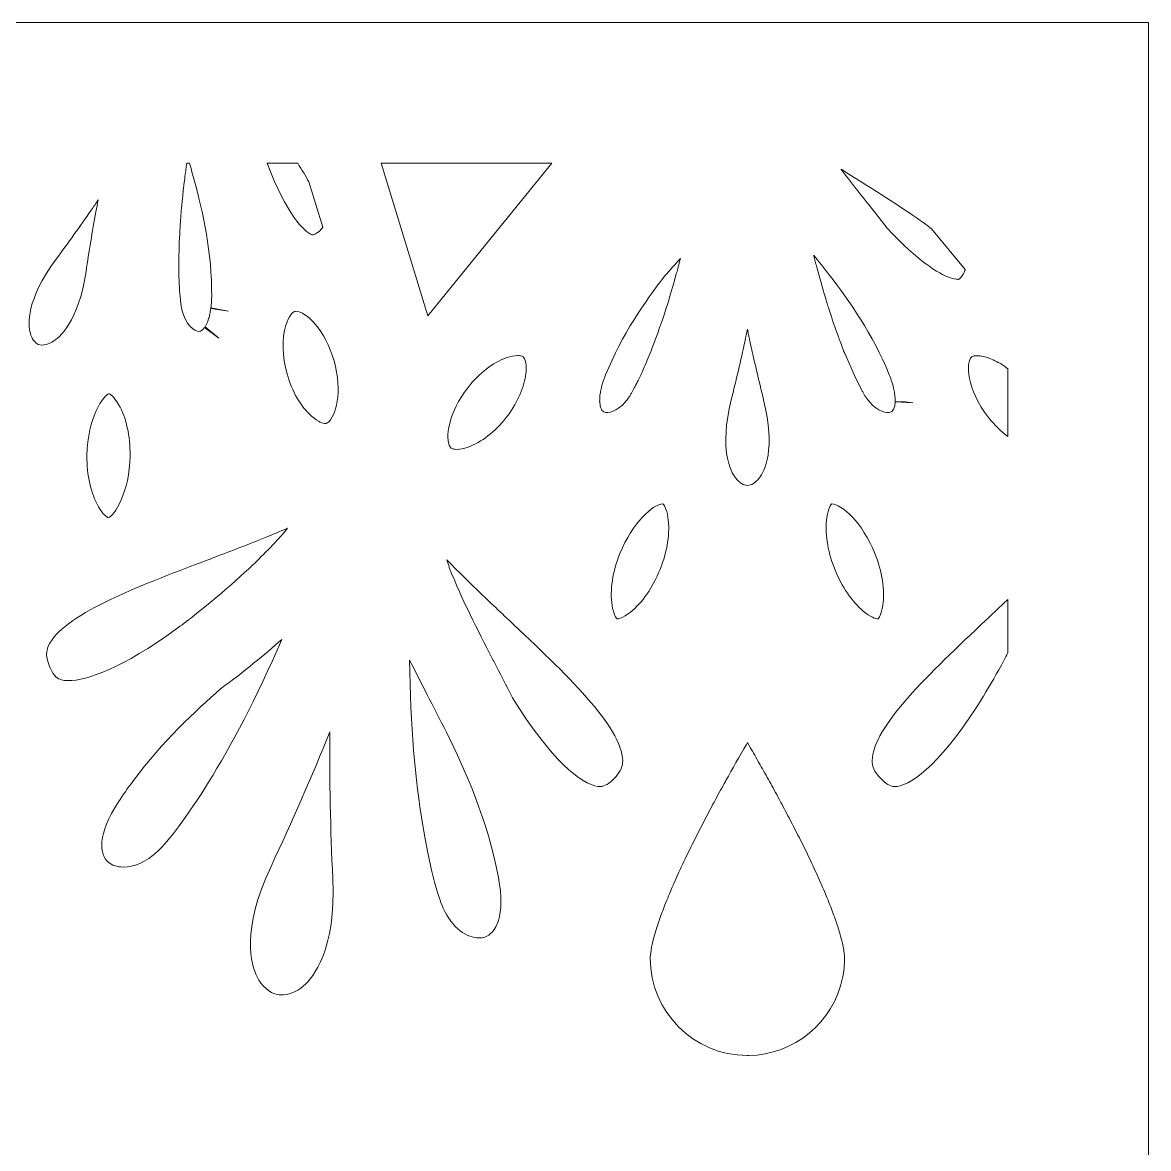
# Model space of a CAD drawing. Header units: millimetres. Extents: x 31 to 886, y -1164 to 562.
# Drawn here: x 822.2 to 886.3, y -83.9 to -19.9 of the extents above; entities that cross this region are included whole.
import ezdxf

# ---------------------------------------------------------------- set-up
doc = ezdxf.new("R2010")
doc.units = ezdxf.units.MM
doc.header["$MEASUREMENT"] = 0
doc.layers.add('Layer 3', color=7, linetype='Continuous')

msp = doc.modelspace()

# ---------------------------------------------------------------- linework, layer by layer
at = {"layer": 'Layer 3', "lineweight": 0}
for points in [[(501.002, -19.871), (501.002, -581.098), (886.3, -581.098), (886.3, -19.871), (501.002, -19.871)], [(852.353, -27.871), (845.304, -36.549), (842.638, -27.871), (852.353, -27.871)]]:
    msp.add_lwpolyline(points, dxfattribs=at)
for points, knots in [([(831.135, -33.547), (831.135, -33.42), (831.135, -33.293), (831.136, -33.177), (831.136, -33.177), (831.147, -32.773), (831.147, -32.773), (831.15, -32.628), (831.154, -32.484), (831.16, -32.346), (831.16, -32.346), (831.182, -31.905), (831.182, -31.905), (831.19, -31.746), (831.198, -31.588), (831.208, -31.424), (831.213, -31.351), (831.219, -31.275), (831.226, -31.19), (831.226, -31.19), (831.249, -30.894), (831.249, -30.894), (831.259, -30.745), (831.27, -30.597), (831.283, -30.454), (831.283, -30.454), (831.341, -29.862), (831.341, -29.862), (831.356, -29.707), (831.371, -29.553), (831.388, -29.395), (831.399, -29.301), (831.411, -29.204), (831.424, -29.1), (831.424, -29.1), (831.468, -28.736), (831.468, -28.736), (831.487, -28.587), (831.505, -28.438), (831.524, -28.29), (831.539, -28.187), (831.554, -28.08), (831.571, -27.967), (831.571, -27.967), (831.585, -27.871), (831.585, -27.871), (831.585, -27.871), (831.738, -27.871), (831.738, -27.871), (831.835, -28.208), (831.93, -28.547), (832.022, -28.888), (832.517, -30.719), (833.021, -32.931), (833.003, -35.462), (833.003, -35.462), (833.003, -35.463), (833.003, -35.463), (833.001, -35.686), (832.987, -35.907), (832.96, -36.129), (832.961, -36.119), (832.963, -36.109), (832.966, -36.097), (832.966, -36.097), (833.945, -36.298), (833.945, -36.298), (833.945, -36.298), (832.959, -36.135), (832.959, -36.135), (832.959, -36.135), (832.957, -36.135), (832.957, -36.135), (832.945, -36.193), (832.933, -36.251), (832.924, -36.305), (832.924, -36.305), (832.909, -36.388), (832.909, -36.388), (832.894, -36.475), (832.881, -36.561), (832.857, -36.65), (832.857, -36.65), (832.859, -36.638), (832.859, -36.638), (832.857, -36.643), (832.847, -36.67), (832.846, -36.675), (832.846, -36.675), (832.765, -36.907), (832.765, -36.907), (832.755, -36.935), (832.747, -36.962), (832.748, -36.962), (832.748, -36.962), (832.748, -36.962), (832.749, -36.962), (832.749, -36.962), (832.608, -37.215), (832.608, -37.215), (832.608, -37.215), (832.632, -37.183), (832.632, -37.183), (832.632, -37.183), (833.402, -37.821), (833.402, -37.821), (833.402, -37.821), (832.599, -37.222), (832.599, -37.222), (832.599, -37.222), (832.507, -37.332), (832.507, -37.332), (832.504, -37.335), (832.501, -37.338), (832.501, -37.338), (832.501, -37.338), (832.429, -37.396), (832.429, -37.396), (832.429, -37.396), (832.37, -37.425), (832.37, -37.425), (832.354, -37.43), (832.333, -37.436), (832.298, -37.445), (832.002, -37.443), (831.509, -37.066), (831.31, -36.208), (831.295, -36.143), (831.28, -36.067), (831.272, -36.016), (831.272, -36.016), (831.244, -35.809), (831.244, -35.809), (831.236, -35.75), (831.228, -35.69), (831.223, -35.645), (831.223, -35.645), (831.201, -35.411), (831.201, -35.411), (831.193, -35.327), (831.186, -35.242), (831.18, -35.173), (831.18, -35.173), (831.17, -34.979), (831.17, -34.979), (831.162, -34.849), (831.154, -34.718), (831.149, -34.594), (831.149, -34.594), (831.142, -34.306), (831.142, -34.306), (831.138, -34.177), (831.135, -34.048), (831.133, -33.931), (831.133, -33.931), (831.135, -33.547), (831.135, -33.547)], [0, 0, 0, 0, 1, 1, 1, 2, 2, 2, 3, 3, 3, 4, 4, 4, 5, 5, 5, 6, 6, 6, 7, 7, 7, 8, 8, 8, 9, 9, 9, 10, 10, 10, 11, 11, 11, 12, 12, 12, 13, 13, 13, 14, 14, 14, 15, 15, 15, 16, 16, 16, 17, 17, 17, 18, 18, 18, 19, 19, 19, 20, 20, 20, 21, 21, 21, 22, 22, 22, 23, 23, 23, 24, 24, 24, 25, 25, 25, 26, 26, 26, 27, 27, 27, 28, 28, 28, 29, 29, 29, 30, 30, 30, 31, 31, 31, 32, 32, 32, 33, 33, 33, 34, 34, 34, 35, 35, 35, 36, 36, 36, 37, 37, 37, 38, 38, 38, 39, 39, 39, 40, 40, 40, 41, 41, 41, 42, 42, 42, 43, 43, 43, 44, 44, 44, 45, 45, 45, 46, 46, 46, 47, 47, 47, 48, 48, 48, 49, 49, 49, 50, 50, 50, 51, 51, 51, 52, 52, 52, 52]), ([(837.899, -27.871), (838.144, -28.259), (838.353, -28.609), (838.531, -28.933), (838.531, -28.933), (839.322, -31.509), (839.322, -31.509), (839.316, -31.524), (839.309, -31.538), (839.303, -31.553), (839.303, -31.553), (839.266, -31.595), (839.266, -31.595), (839.235, -31.631), (839.206, -31.666), (839.181, -31.7), (839.133, -31.74), (839.079, -31.78), (839.019, -31.819), (838.848, -31.931), (838.773, -31.949), (838.735, -31.946), (838.722, -31.946), (838.713, -31.942), (838.706, -31.94), (838.275, -31.797), (837.263, -30.777), (836.155, -27.871), (836.155, -27.871), (837.899, -27.871), (837.899, -27.871)], [0, 0, 0, 0, 1, 1, 1, 2, 2, 2, 3, 3, 3, 4, 4, 4, 5, 5, 5, 6, 6, 6, 7, 7, 7, 8, 8, 8, 9, 9, 9, 10, 10, 10, 10]), ([(870.01, -28.976), (871.475, -29.892), (872.861, -30.76), (873.953, -31.603), (873.953, -31.603), (875.872, -33.923), (875.872, -33.923), (875.865, -33.942), (875.858, -33.961), (875.85, -33.982), (875.837, -34.019), (875.825, -34.057), (875.814, -34.094), (875.788, -34.144), (875.757, -34.197), (875.72, -34.25), (875.564, -34.477), (875.499, -34.482), (875.487, -34.483), (875.478, -34.484), (875.417, -34.483), (875.243, -34.446), (875.243, -34.446), (875.084, -34.412), (875.084, -34.412), (875.057, -34.401), (875.03, -34.391), (875.003, -34.381), (874.355, -34.15), (873.211, -33.473), (871.437, -31.567), (871.082, -31.108), (870.723, -30.657), (870.344, -30.182), (870.344, -30.182), (870.303, -30.131), (870.303, -30.131), (869.813, -29.516), (869.335, -28.916), (868.889, -28.326), (868.889, -28.326), (868.819, -28.234), (868.819, -28.234), (868.817, -28.23), (868.814, -28.226), (868.811, -28.222), (869.206, -28.473), (869.602, -28.721), (870.01, -28.976)], [0, 0, 0, 0, 1, 1, 1, 2, 2, 2, 3, 3, 3, 4, 4, 4, 5, 5, 5, 6, 6, 6, 7, 7, 7, 8, 8, 8, 9, 9, 9, 10, 10, 10, 11, 11, 11, 12, 12, 12, 13, 13, 13, 14, 14, 14, 15, 15, 15, 16, 16, 16, 16]), ([(824.159, -33.324), (824.835, -32.41), (825.509, -31.469), (826.162, -30.529), (826.288, -30.346), (826.411, -30.163), (826.546, -29.961), (826.501, -30.183), (826.457, -30.405), (826.416, -30.631), (826.212, -31.76), (826.023, -32.903), (825.854, -34.027), (825.422, -36.915), (824.349, -37.807), (823.908, -38.056), (823.697, -38.175), (823.483, -38.231), (823.305, -38.216), (823.245, -38.211), (823.19, -38.198), (823.14, -38.177), (822.942, -38.095), (822.773, -37.861), (822.686, -37.55), (822.551, -37.061), (822.423, -35.672), (824.159, -33.324)], [0, 0, 0, 0, 1, 1, 1, 2, 2, 2, 3, 3, 3, 4, 4, 4, 5, 5, 5, 6, 6, 6, 7, 7, 7, 8, 8, 8, 9, 9, 9, 9]), ([(855.084, -41.27), (855.084, -41.27), (855.094, -41.057), (855.094, -41.057), (855.103, -40.982), (855.123, -40.902), (855.151, -40.779), (855.151, -40.779), (855.161, -40.733), (855.161, -40.733), (855.173, -40.678), (855.184, -40.625), (855.201, -40.532), (855.258, -40.33), (855.328, -40.123), (855.411, -39.92), (856.354, -37.6), (857.634, -35.782), (858.766, -34.308), (859.082, -33.965), (859.383, -33.622), (859.669, -33.285), (859.669, -33.285), (859.625, -33.458), (859.625, -33.458), (859.591, -33.595), (859.557, -33.731), (859.522, -33.863), (859.495, -33.966), (859.467, -34.066), (859.438, -34.169), (859.438, -34.169), (859.338, -34.53), (859.338, -34.53), (859.3, -34.67), (859.262, -34.809), (859.225, -34.933), (859.225, -34.933), (859.057, -35.495), (859.057, -35.495), (859.01, -35.651), (858.963, -35.808), (858.915, -35.961), (858.893, -36.031), (858.871, -36.097), (858.846, -36.171), (858.846, -36.171), (858.757, -36.444), (858.757, -36.444), (858.708, -36.595), (858.66, -36.745), (858.615, -36.877), (858.615, -36.877), (858.452, -37.34), (858.452, -37.34), (858.404, -37.479), (858.356, -37.616), (858.314, -37.731), (858.314, -37.731), (858.166, -38.121), (858.166, -38.121), (858.114, -38.258), (858.063, -38.393), (858.018, -38.507), (858.018, -38.507), (857.949, -38.677), (857.949, -38.677), (857.874, -38.862), (857.8, -39.045), (857.734, -39.2), (857.734, -39.2), (857.66, -39.368), (857.66, -39.368), (857.592, -39.524), (857.525, -39.679), (857.457, -39.827), (857.457, -39.827), (857.429, -39.886), (857.429, -39.886), (857.355, -40.043), (857.283, -40.196), (857.217, -40.329), (857.217, -40.329), (857.184, -40.392), (857.184, -40.392), (857.12, -40.519), (857.057, -40.641), (857.009, -40.729), (857.009, -40.729), (856.901, -40.918), (856.901, -40.918), (856.872, -40.971), (856.842, -41.022), (856.819, -41.061), (856.772, -41.137), (856.729, -41.204), (856.693, -41.255), (856.242, -41.885), (855.729, -42.086), (855.424, -42.051), (855.38, -42.046), (855.341, -42.036), (855.306, -42.022), (855.306, -42.022), (855.208, -41.934), (855.208, -41.934), (855.208, -41.934), (855.106, -41.681), (855.106, -41.681), (855.106, -41.681), (855.077, -41.436), (855.077, -41.436), (855.077, -41.434), (855.076, -41.426), (855.075, -41.418), (855.076, -41.383), (855.08, -41.342), (855.084, -41.27)], [0, 0, 0, 0, 1, 1, 1, 2, 2, 2, 3, 3, 3, 4, 4, 4, 5, 5, 5, 6, 6, 6, 7, 7, 7, 8, 8, 8, 9, 9, 9, 10, 10, 10, 11, 11, 11, 12, 12, 12, 13, 13, 13, 14, 14, 14, 15, 15, 15, 16, 16, 16, 17, 17, 17, 18, 18, 18, 19, 19, 19, 20, 20, 20, 21, 21, 21, 22, 22, 22, 23, 23, 23, 24, 24, 24, 25, 25, 25, 26, 26, 26, 27, 27, 27, 28, 28, 28, 29, 29, 29, 30, 30, 30, 31, 31, 31, 32, 32, 32, 33, 33, 33, 34, 34, 34, 35, 35, 35, 36, 36, 36, 37, 37, 37, 38, 38, 38, 39, 39, 39, 39]), ([(868.133, -34.222), (869.289, -35.721), (870.601, -37.57), (871.555, -39.917), (871.636, -40.116), (871.704, -40.315), (871.765, -40.531), (871.767, -40.54), (871.768, -40.549), (871.769, -40.55), (871.778, -40.602), (871.789, -40.654), (871.808, -40.739), (871.834, -40.852), (871.859, -40.957), (871.871, -41.045), (871.871, -41.053), (871.872, -41.078), (871.873, -41.084), (871.873, -41.084), (871.884, -41.292), (871.884, -41.292), (871.888, -41.342), (871.894, -41.392), (871.893, -41.436), (871.893, -41.436), (872.473, -41.454), (872.473, -41.454), (872.473, -41.454), (872.889, -41.502), (872.889, -41.502), (872.889, -41.502), (871.889, -41.441), (871.889, -41.441), (871.889, -41.441), (871.861, -41.688), (871.861, -41.688), (871.861, -41.688), (871.859, -41.688), (871.859, -41.688), (871.859, -41.688), (871.812, -41.838), (871.812, -41.838), (871.812, -41.838), (871.812, -41.838), (871.812, -41.838), (871.808, -41.846), (871.804, -41.853), (871.802, -41.856), (871.802, -41.856), (871.733, -41.962), (871.733, -41.962), (871.731, -41.964), (871.726, -41.97), (871.72, -41.976), (871.706, -41.987), (871.687, -42.002), (871.658, -42.023), (871.624, -42.037), (871.585, -42.047), (871.541, -42.052), (871.235, -42.085), (870.722, -41.883), (870.274, -41.256), (870.235, -41.201), (870.193, -41.136), (870.17, -41.1), (870.17, -41.1), (870.064, -40.916), (870.064, -40.916), (870.032, -40.863), (870.001, -40.809), (869.98, -40.772), (869.98, -40.772), (869.567, -39.948), (869.567, -39.948), (869.567, -39.948), (869.061, -38.78), (869.061, -38.78), (869.06, -38.78), (869.047, -38.748), (869.047, -38.748), (869.015, -38.671), (868.983, -38.593), (868.955, -38.522), (868.955, -38.522), (868.777, -38.055), (868.777, -38.055), (868.735, -37.949), (868.695, -37.842), (868.66, -37.749), (868.66, -37.749), (868.351, -36.873), (868.351, -36.873), (868.322, -36.787), (868.292, -36.697), (868.261, -36.6), (868.261, -36.6), (868.152, -36.266), (868.152, -36.266), (868.117, -36.161), (868.082, -36.055), (868.046, -35.94), (868.018, -35.852), (867.991, -35.76), (867.962, -35.665), (867.962, -35.665), (867.863, -35.338), (867.863, -35.338), (867.822, -35.205), (867.782, -35.072), (867.746, -34.948), (867.746, -34.948), (867.444, -33.858), (867.444, -33.858), (867.417, -33.754), (867.39, -33.647), (867.362, -33.536), (867.362, -33.536), (867.266, -33.157), (867.266, -33.157), (867.262, -33.139), (867.257, -33.12), (867.252, -33.102), (867.546, -33.471), (867.841, -33.843), (868.133, -34.222)], [0, 0, 0, 0, 1, 1, 1, 2, 2, 2, 3, 3, 3, 4, 4, 4, 5, 5, 5, 6, 6, 6, 7, 7, 7, 8, 8, 8, 9, 9, 9, 10, 10, 10, 11, 11, 11, 12, 12, 12, 13, 13, 13, 14, 14, 14, 15, 15, 15, 16, 16, 16, 17, 17, 17, 18, 18, 18, 19, 19, 19, 20, 20, 20, 21, 21, 21, 22, 22, 22, 23, 23, 23, 24, 24, 24, 25, 25, 25, 26, 26, 26, 27, 27, 27, 28, 28, 28, 29, 29, 29, 30, 30, 30, 31, 31, 31, 32, 32, 32, 33, 33, 33, 34, 34, 34, 35, 35, 35, 36, 36, 36, 37, 37, 37, 38, 38, 38, 39, 39, 39, 40, 40, 40, 41, 41, 41, 42, 42, 42, 42]), ([(839.592, -42.635), (839.57, -42.65), (839.548, -42.66), (839.525, -42.667), (839.512, -42.671), (839.497, -42.673), (839.478, -42.673), (839.348, -42.678), (839.07, -42.598), (838.686, -42.259), (838.073, -41.72), (837.579, -40.868), (837.294, -39.861), (837.009, -38.856), (836.985, -37.873), (837.225, -37.092), (837.397, -36.534), (837.628, -36.334), (837.721, -36.308), (837.744, -36.301), (837.769, -36.298), (837.793, -36.298), (838.368, -36.298), (839.471, -37.367), (839.963, -39.108), (839.963, -39.108), (839.963, -39.109), (839.963, -39.109), (840.464, -40.882), (840.061, -42.319), (839.592, -42.635)], [0, 0, 0, 0, 1, 1, 1, 2, 2, 2, 3, 3, 3, 4, 4, 4, 5, 5, 5, 6, 6, 6, 7, 7, 7, 8, 8, 8, 9, 9, 9, 10, 10, 10, 10]), ([(862.566, -41.33), (862.837, -40.242), (863.1, -39.113), (863.348, -37.974), (863.394, -37.758), (863.437, -37.543), (863.482, -37.316), (863.482, -37.316), (863.484, -37.306), (863.484, -37.306), (863.484, -37.306), (863.505, -37.415), (863.505, -37.415), (863.542, -37.601), (863.579, -37.787), (863.62, -37.973), (863.866, -39.106), (864.129, -40.235), (864.402, -41.329), (865.107, -44.163), (864.457, -45.397), (864.145, -45.795), (863.946, -46.05), (863.698, -46.203), (863.483, -46.203), (863.269, -46.203), (863.022, -46.051), (862.823, -45.796), (862.51, -45.397), (861.861, -44.163), (862.566, -41.33)], [0, 0, 0, 0, 1, 1, 1, 2, 2, 2, 3, 3, 3, 4, 4, 4, 5, 5, 5, 6, 6, 6, 7, 7, 7, 8, 8, 8, 9, 9, 9, 10, 10, 10, 10]), ([(847.586, -40.626), (848.226, -39.814), (848.998, -39.219), (849.76, -38.949), (850.003, -38.863), (850.229, -38.817), (850.413, -38.817), (850.512, -38.817), (850.645, -38.83), (850.722, -38.89), (850.832, -38.977), (850.96, -39.336), (850.863, -39.969), (850.746, -40.732), (850.335, -41.619), (849.764, -42.342), (849.123, -43.153), (848.351, -43.749), (847.59, -44.019), (847.342, -44.106), (847.132, -44.145), (846.968, -44.15), (846.805, -44.155), (846.687, -44.125), (846.624, -44.076), (846.611, -44.065), (846.597, -44.051), (846.596, -44.051), (846.596, -44.051), (846.596, -44.051), (846.596, -44.051), (846.596, -44.051), (846.571, -44.012), (846.571, -44.012), (846.271, -43.534), (846.46, -42.053), (847.586, -40.626)], [0, 0, 0, 0, 1, 1, 1, 2, 2, 2, 3, 3, 3, 4, 4, 4, 5, 5, 5, 6, 6, 6, 7, 7, 7, 8, 8, 8, 9, 9, 9, 10, 10, 10, 11, 11, 11, 12, 12, 12, 12]), ([(878.3, -43.426), (877.911, -43.135), (877.539, -42.769), (877.203, -42.343), (875.93, -40.728), (875.911, -39.153), (876.232, -38.9), (876.233, -38.899), (876.256, -38.884), (876.322, -38.858), (876.33, -38.855), (876.337, -38.852), (876.344, -38.849), (876.366, -38.843), (876.398, -38.836), (876.436, -38.832), (876.436, -38.832), (876.5, -38.827), (876.5, -38.827), (876.545, -38.825), (876.587, -38.824), (876.634, -38.827), (876.681, -38.829), (876.732, -38.835), (876.796, -38.844), (876.805, -38.845), (876.813, -38.846), (876.822, -38.846), (876.912, -38.864), (877.026, -38.895), (877.162, -38.941), (877.182, -38.948), (877.202, -38.956), (877.244, -38.972), (877.244, -38.972), (877.276, -38.984), (877.276, -38.984), (877.397, -39.031), (877.521, -39.087), (877.653, -39.155), (877.653, -39.155), (877.755, -39.205), (877.755, -39.205), (877.917, -39.296), (878.076, -39.398), (878.229, -39.51), (878.229, -39.51), (878.3, -39.567), (878.3, -39.567), (878.3, -39.567), (878.3, -43.426), (878.3, -43.426)], [0, 0, 0, 0, 1, 1, 1, 2, 2, 2, 3, 3, 3, 4, 4, 4, 5, 5, 5, 6, 6, 6, 7, 7, 7, 8, 8, 8, 9, 9, 9, 10, 10, 10, 11, 11, 11, 12, 12, 12, 13, 13, 13, 14, 14, 14, 15, 15, 15, 16, 16, 16, 17, 17, 17, 17]), ([(827.158, -40.983), (827.216, -40.996), (827.442, -41.14), (827.71, -41.604), (828.143, -42.353), (828.375, -43.389), (828.362, -44.521), (828.341, -46.55), (827.451, -47.976), (827.112, -48.035), (827.054, -48.022), (826.828, -47.878), (826.559, -47.413), (826.126, -46.665), (825.895, -45.629), (825.907, -44.496), (825.93, -42.352), (826.879, -41.031), (827.158, -40.983)], [0, 0, 0, 0, 1, 1, 1, 2, 2, 2, 3, 3, 3, 4, 4, 4, 5, 5, 5, 6, 6, 6, 6]), ([(856.824, -53.411), (856.382, -53.759), (856.11, -53.808), (856.069, -53.8), (856.021, -53.766), (855.864, -53.55), (855.782, -53.021), (855.65, -52.167), (855.81, -51.117), (856.231, -50.066), (856.931, -48.324), (858.132, -47.255), (858.674, -47.246), (858.722, -47.28), (858.879, -47.496), (858.961, -48.024), (859.093, -48.879), (858.933, -49.929), (858.511, -50.981), (858.094, -52.019), (857.495, -52.882), (856.824, -53.411)], [0, 0, 0, 0, 1, 1, 1, 2, 2, 2, 3, 3, 3, 4, 4, 4, 5, 5, 5, 6, 6, 6, 7, 7, 7, 7]), ([(871.185, -53.021), (871.103, -53.551), (870.946, -53.767), (870.917, -53.792), (870.91, -53.793), (870.899, -53.794), (870.884, -53.793), (870.781, -53.787), (870.494, -53.711), (870.069, -53.352), (869.444, -52.826), (868.842, -51.939), (868.456, -50.98), (868.456, -50.98), (868.431, -50.918), (868.431, -50.918), (868.027, -49.888), (867.876, -48.861), (868.006, -48.025), (868.087, -47.495), (868.245, -47.279), (868.281, -47.255), (868.834, -47.255), (870.034, -48.324), (870.734, -50.066), (870.734, -50.066), (870.734, -50.066), (870.734, -50.066), (871.157, -51.117), (871.317, -52.167), (871.185, -53.021)], [0, 0, 0, 0, 1, 1, 1, 2, 2, 2, 3, 3, 3, 4, 4, 4, 5, 5, 5, 6, 6, 6, 7, 7, 7, 8, 8, 8, 9, 9, 9, 10, 10, 10, 10]), ([(834.376, -49.827), (834.826, -49.653), (835.274, -49.477), (835.725, -49.296), (835.725, -49.296), (836.012, -49.18), (836.012, -49.18), (836.453, -49.001), (836.887, -48.82), (837.321, -48.632), (837.217, -48.759), (837.112, -48.882), (837.007, -49.004), (836.76, -49.288), (836.505, -49.565), (836.25, -49.826), (836.18, -49.898), (836.087, -49.992), (835.966, -50.112), (835.259, -50.817), (833.791, -52.217), (831.914, -53.674), (831.604, -53.913), (831.284, -54.155), (830.953, -54.395), (827.95, -56.575), (825.908, -57.321), (824.845, -57.305), (824.693, -57.303), (824.561, -57.285), (824.45, -57.254), (824.248, -57.198), (824.032, -57.098), (823.793, -56.541), (823.533, -55.934), (823.602, -55.608), (823.704, -55.368), (823.704, -55.368), (823.704, -55.368), (823.704, -55.368), (824.459, -53.59), (828.668, -51.995), (832.739, -50.452), (833.188, -50.281), (833.64, -50.109), (834.09, -49.937), (834.09, -49.937), (834.376, -49.827), (834.376, -49.827)], [0, 0, 0, 0, 1, 1, 1, 2, 2, 2, 3, 3, 3, 4, 4, 4, 5, 5, 5, 6, 6, 6, 7, 7, 7, 8, 8, 8, 9, 9, 9, 10, 10, 10, 11, 11, 11, 12, 12, 12, 13, 13, 13, 14, 14, 14, 15, 15, 15, 16, 16, 16, 16]), ([(856.385, -61.869), (856.388, -62.129), (856.326, -62.458), (855.854, -62.92), (855.494, -63.27), (855.253, -63.337), (855.056, -63.332), (855.028, -63.332), (855.001, -63.33), (854.974, -63.327), (854.058, -63.213), (852.3, -61.826), (850.112, -58.279), (849.765, -57.584), (849.412, -56.9), (849.049, -56.197), (849.049, -56.197), (849.026, -56.152), (849.026, -56.152), (848.097, -54.355), (847.22, -52.657), (846.522, -50.871), (846.474, -50.727), (846.428, -50.582), (846.384, -50.437), (846.384, -50.437), (846.444, -50.5), (846.444, -50.5), (846.778, -50.843), (847.122, -51.187), (847.472, -51.53), (847.472, -51.53), (847.667, -51.722), (847.667, -51.722), (848.004, -52.051), (848.345, -52.379), (848.689, -52.707), (848.689, -52.707), (848.907, -52.913), (848.907, -52.913), (849.244, -53.233), (849.582, -53.552), (849.923, -53.873), (849.923, -53.873), (849.924, -53.874), (849.924, -53.874), (853.092, -56.856), (856.368, -59.94), (856.385, -61.869)], [0, 0, 0, 0, 1, 1, 1, 2, 2, 2, 3, 3, 3, 4, 4, 4, 5, 5, 5, 6, 6, 6, 7, 7, 7, 8, 8, 8, 9, 9, 9, 10, 10, 10, 11, 11, 11, 12, 12, 12, 13, 13, 13, 14, 14, 14, 15, 15, 15, 16, 16, 16, 16]), ([(878.3, -55.725), (878.226, -55.867), (878.151, -56.011), (878.073, -56.157), (877.693, -56.865), (877.301, -57.551), (876.907, -58.195), (874.693, -61.802), (872.917, -63.21), (871.993, -63.326), (871.966, -63.329), (871.938, -63.331), (871.91, -63.332), (871.712, -63.338), (871.473, -63.271), (871.112, -62.918), (870.64, -62.458), (870.578, -62.129), (870.581, -61.869), (870.598, -59.94), (873.876, -56.854), (877.046, -53.87), (877.384, -53.553), (877.72, -53.234), (878.058, -52.914), (878.058, -52.914), (878.3, -52.685), (878.3, -52.685), (878.3, -52.685), (878.3, -55.725), (878.3, -55.725)], [0, 0, 0, 0, 1, 1, 1, 2, 2, 2, 3, 3, 3, 4, 4, 4, 5, 5, 5, 6, 6, 6, 7, 7, 7, 8, 8, 8, 9, 9, 9, 10, 10, 10, 10]), ([(829.932, -67.013), (829.252, -67.653), (828.538, -67.917), (827.964, -67.911), (827.62, -67.908), (827.326, -67.808), (827.12, -67.635), (826.62, -67.214), (826.472, -66.063), (827.698, -64.201), (827.945, -63.825), (828.219, -63.439), (828.558, -62.984), (830.22, -60.757), (832.074, -59.032), (833.512, -57.773), (834.842, -56.803), (836.033, -55.811), (836.992, -54.958), (834.13, -61.646), (831.084, -65.932), (829.932, -67.013)], [0, 0, 0, 0, 1, 1, 1, 2, 2, 2, 3, 3, 3, 4, 4, 4, 5, 5, 5, 6, 6, 6, 7, 7, 7, 7]), ([(847.147, -71.536), (846.753, -71.236), (846.426, -70.801), (846.174, -70.245), (845.517, -68.787), (844.322, -63.554), (844.263, -56.144), (844.596, -56.809), (844.934, -57.463), (845.267, -58.109), (845.632, -58.814), (845.998, -59.523), (846.357, -60.246), (847.465, -62.479), (848.684, -65.206), (849.315, -68.499), (849.736, -70.689), (849.158, -71.697), (848.536, -71.895), (848.436, -71.926), (848.328, -71.941), (848.214, -71.941), (847.874, -71.939), (847.489, -71.797), (847.147, -71.536)], [0, 0, 0, 0, 1, 1, 1, 2, 2, 2, 3, 3, 3, 4, 4, 4, 5, 5, 5, 6, 6, 6, 7, 7, 7, 8, 8, 8, 8]), ([(839.892, -68.57), (840.084, -72.618), (838.789, -74.187), (838.223, -74.674), (837.813, -75.028), (837.353, -75.208), (836.931, -75.184), (836.871, -75.181), (836.811, -75.173), (836.753, -75.161), (836.288, -75.07), (835.862, -74.7), (835.583, -74.148), (835.247, -73.482), (834.651, -71.537), (836.378, -67.871), (837.579, -65.322), (838.699, -62.761), (839.728, -60.21), (839.703, -62.962), (839.758, -65.758), (839.892, -68.57)], [0, 0, 0, 0, 1, 1, 1, 2, 2, 2, 3, 3, 3, 4, 4, 4, 5, 5, 5, 6, 6, 6, 7, 7, 7, 7]), ([(859.81, -67.721), (859.98, -67.361), (860.156, -66.999), (860.336, -66.636), (860.336, -66.636), (860.408, -66.491), (860.408, -66.491), (860.586, -66.135), (860.767, -65.778), (860.95, -65.424), (860.95, -65.424), (861.032, -65.266), (861.032, -65.266), (861.217, -64.911), (861.404, -64.559), (861.591, -64.211), (861.591, -64.211), (861.663, -64.077), (861.663, -64.077), (861.857, -63.718), (862.05, -63.364), (862.232, -63.035), (862.232, -63.035), (862.26, -62.985), (862.26, -62.985), (862.632, -62.314), (863.023, -61.625), (863.422, -60.937), (863.422, -60.937), (863.483, -60.831), (863.483, -60.831), (863.491, -60.845), (863.499, -60.858), (863.507, -60.872), (863.507, -60.872), (863.576, -60.992), (863.576, -60.992), (863.745, -61.283), (863.918, -61.584), (864.098, -61.902), (864.098, -61.902), (864.137, -61.97), (864.137, -61.97), (864.138, -61.971), (864.138, -61.972), (864.139, -61.974), (864.314, -62.282), (864.493, -62.602), (864.677, -62.932), (864.677, -62.932), (864.738, -63.043), (864.738, -63.043), (864.919, -63.369), (865.102, -63.704), (865.285, -64.043), (865.285, -64.043), (865.387, -64.232), (865.387, -64.232), (865.566, -64.565), (865.745, -64.903), (865.921, -65.241), (865.921, -65.241), (866.026, -65.444), (866.026, -65.444), (866.204, -65.787), (866.379, -66.131), (866.55, -66.473), (866.55, -66.473), (866.64, -66.655), (866.64, -66.655), (866.815, -67.009), (866.988, -67.363), (867.15, -67.708), (867.15, -67.708), (867.201, -67.817), (867.201, -67.817), (867.366, -68.17), (867.526, -68.52), (867.683, -68.878), (867.683, -68.878), (867.703, -68.923), (867.703, -68.923), (867.851, -69.261), (867.989, -69.594), (868.121, -69.926), (868.121, -69.926), (868.175, -70.058), (868.175, -70.058), (868.295, -70.362), (868.404, -70.657), (868.509, -70.961), (868.509, -70.961), (868.552, -71.089), (868.552, -71.089), (868.643, -71.358), (868.723, -71.616), (868.787, -71.85), (868.787, -71.85), (868.82, -71.973), (868.82, -71.973), (868.887, -72.231), (868.932, -72.437), (868.959, -72.599), (868.959, -72.599), (868.969, -72.67), (868.969, -72.67), (868.997, -72.854), (869.011, -73), (869.011, -73.102), (869.011, -73.473), (868.974, -73.843), (868.9, -74.203), (868.38, -76.742), (866.127, -78.603), (863.551, -78.627), (863.517, -78.627), (863.488, -78.628), (863.464, -78.629), (863.464, -78.629), (863.461, -78.629), (863.461, -78.629), (860.425, -78.617), (857.955, -76.137), (857.955, -73.102), (857.955, -72.999), (857.969, -72.852), (858, -72.651), (858, -72.651), (858.006, -72.608), (858.006, -72.608), (858.036, -72.431), (858.082, -72.219), (858.145, -71.979), (858.145, -71.979), (858.177, -71.859), (858.177, -71.859), (858.244, -71.613), (858.324, -71.354), (858.412, -71.093), (858.412, -71.093), (858.463, -70.944), (858.463, -70.944), (858.563, -70.656), (858.673, -70.36), (858.787, -70.068), (858.787, -70.068), (858.847, -69.921), (858.847, -69.921), (858.977, -69.594), (859.116, -69.261), (859.254, -68.943), (859.254, -68.943), (859.286, -68.872), (859.286, -68.872), (859.44, -68.52), (859.604, -68.161), (859.786, -67.773), (859.786, -67.773), (859.81, -67.721), (859.81, -67.721)], [0, 0, 0, 0, 1, 1, 1, 2, 2, 2, 3, 3, 3, 4, 4, 4, 5, 5, 5, 6, 6, 6, 7, 7, 7, 8, 8, 8, 9, 9, 9, 10, 10, 10, 11, 11, 11, 12, 12, 12, 13, 13, 13, 14, 14, 14, 15, 15, 15, 16, 16, 16, 17, 17, 17, 18, 18, 18, 19, 19, 19, 20, 20, 20, 21, 21, 21, 22, 22, 22, 23, 23, 23, 24, 24, 24, 25, 25, 25, 26, 26, 26, 27, 27, 27, 28, 28, 28, 29, 29, 29, 30, 30, 30, 31, 31, 31, 32, 32, 32, 33, 33, 33, 34, 34, 34, 35, 35, 35, 36, 36, 36, 37, 37, 37, 38, 38, 38, 39, 39, 39, 40, 40, 40, 41, 41, 41, 42, 42, 42, 43, 43, 43, 44, 44, 44, 45, 45, 45, 46, 46, 46, 47, 47, 47, 48, 48, 48, 49, 49, 49, 50, 50, 50, 51, 51, 51, 52, 52, 52, 53, 53, 53, 53])]:
    msp.add_open_spline(points, degree=3, knots=knots, dxfattribs=at)

doc.saveas('drawing.dxf')
